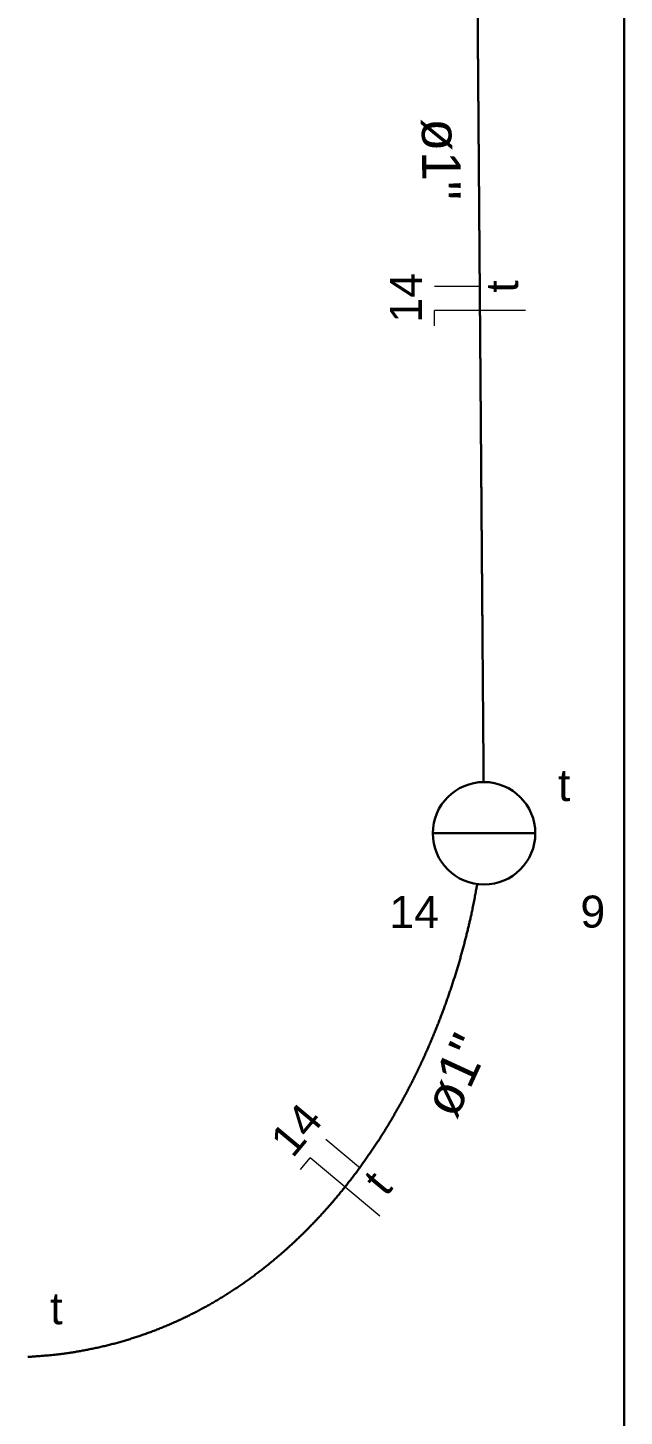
# Model space of a CAD drawing. Header units: millimetres. Extents: x 0 to 55.3, y 20.8 to 61.4.
# Drawn here: x 13.357 to 15, y 24.193 to 28.019 of the extents above; entities that cross this region are included whole.
import ezdxf

# ---------------------------------------------------------------- set-up
doc = ezdxf.new("R2010")
doc.units = ezdxf.units.MM
doc.linetypes.add('Dashed', pattern=[0.75, 0.5, -0.25])
for name, color, linetype, lineweight in [('ARQ_-_CALÇADA', 1, 'Continuous', 30), ('EL-Condutos', 4, 'Continuous', 30), ('EL-Fios', 2, 'Continuous', 20), ('EL-Textos_condutos', 2, 'Continuous', 20), ('EL-Textos_fios', 2, 'Continuous', 20), ('EL-Textos_pontos', 2, 'Continuous', 30), ('P-SIMBOL', 3, 'Continuous', 30)]:
    doc.layers.add(name, color=color, linetype=linetype, lineweight=lineweight)
doc.styles.add('Arial', font='Arial')

msp = doc.modelspace()

# ---------------------------------------------------------------- linework, layer by layer
at = {"layer": 'ARQ_-_CALÇADA'}
msp.add_line((15.000002, 29.075499), (15.000002, 24.075499), dxfattribs=at)
at = {"layer": 'EL-Condutos', "linetype": 'Dashed', "ltscale": 7, "flags": 128}
for points in [[(14.612808, 25.940021), (14.612804, 25.940526), (14.612793, 25.942), (14.612774, 25.944375), (14.612749, 25.947586), (14.612719, 25.951566), (14.612682, 25.956251), (14.612641, 25.961573), (14.612595, 25.967467), (14.612545, 25.973867), (14.612492, 25.980708), (14.612436, 25.987922), (14.612378, 25.995444), (14.612317, 26.003209), (14.612256, 26.011149), (14.612193, 26.0192), (14.61213, 26.027296), (14.612067, 26.03537), (14.612005, 26.043356), (14.611944, 26.051188), (14.611885, 26.058802), (14.611832, 26.065714), (14.61178, 26.072389), (14.61173, 26.078845), (14.611681, 26.085097), (14.611634, 26.09116), (14.611588, 26.097052), (14.611544, 26.102788), (14.6115, 26.108384), (14.611458, 26.113856), (14.611416, 26.119221), (14.611375, 26.124495), (14.611334, 26.129693), (14.611295, 26.134833), (14.611255, 26.139929), (14.611216, 26.144998), (14.611176, 26.150057), (14.611137, 26.15512), (14.611097, 26.160206), (14.611058, 26.165328), (14.611017, 26.170504), (14.610979, 26.175436), (14.61094, 26.180426), (14.610901, 26.18547), (14.610862, 26.190563), (14.610822, 26.195703), (14.610781, 26.200884), (14.610741, 26.206104), (14.6107, 26.211358), (14.610659, 26.216642), (14.610618, 26.221952), (14.610576, 26.227284), (14.610535, 26.232635), (14.610493, 26.238001), (14.610451, 26.243377), (14.610409, 26.24876), (14.610367, 26.254145), (14.610326, 26.259529), (14.610284, 26.264908), (14.610242, 26.270277), (14.610201, 26.275634), (14.610161, 26.280667), (14.610122, 26.285685), (14.610084, 26.29069), (14.610045, 26.295683), (14.610006, 26.300665), (14.609967, 26.305637), (14.609929, 26.310599), (14.60989, 26.315553), (14.609852, 26.320499), (14.609814, 26.325439), (14.609775, 26.330373), (14.609737, 26.335303), (14.609699, 26.34023), (14.60966, 26.345154), (14.609622, 26.350076), (14.609584, 26.354997), (14.609546, 26.359919), (14.609507, 26.364842), (14.609469, 26.369768), (14.609431, 26.374696), (14.609395, 26.379352), (14.609358, 26.384011), (14.609322, 26.388673), (14.609286, 26.393338), (14.60925, 26.398006), (14.609213, 26.402677), (14.609177, 26.40735), (14.609141, 26.412025), (14.609104, 26.416701), (14.609068, 26.42138), (14.609032, 26.426059), (14.608995, 26.43074), (14.608959, 26.435422), (14.608923, 26.440104), (14.608886, 26.444786), (14.60885, 26.449469), (14.608813, 26.454152), (14.608777, 26.458834), (14.608741, 26.463516), (14.608704, 26.468197), (14.60867, 26.472624), (14.608635, 26.477051), (14.608601, 26.481476), (14.608567, 26.485901), (14.608532, 26.490325), (14.608498, 26.494748), (14.608464, 26.499171), (14.608429, 26.503593), (14.608395, 26.508015), (14.608361, 26.512436), (14.608326, 26.516857), (14.608292, 26.521278), (14.608257, 26.525699), (14.608223, 26.530119), (14.608189, 26.53454), (14.608154, 26.53896), (14.60812, 26.54338), (14.608086, 26.547801), (14.608051, 26.552221), (14.608017, 26.556642), (14.607984, 26.560836), (14.607952, 26.565029), (14.607919, 26.569223), (14.607887, 26.573418), (14.607854, 26.577612), (14.607822, 26.581806), (14.607789, 26.586001), (14.607756, 26.590196), (14.607724, 26.59439), (14.607691, 26.598585), (14.607659, 26.60278), (14.607626, 26.606975), (14.607593, 26.61117), (14.607561, 26.615366), (14.607528, 26.619561), (14.607496, 26.623756), (14.607463, 26.627951), (14.60743, 26.632146), (14.607398, 26.636342), (14.607365, 26.640537), (14.607334, 26.644529), (14.607303, 26.648522), (14.607272, 26.652515), (14.607241, 26.656507), (14.60721, 26.6605), (14.607179, 26.664493), (14.607148, 26.668485), (14.607117, 26.672478), (14.607086, 26.67647), (14.607055, 26.680462), (14.607024, 26.684455), (14.606993, 26.688447), (14.606962, 26.69244), (14.606931, 26.696432), (14.6069, 26.700424), (14.606869, 26.704417), (14.606838, 26.708409), (14.606807, 26.712401), (14.606776, 26.716394), (14.606745, 26.720386), (14.606715, 26.724202), (14.606685, 26.728017), (14.606656, 26.731833), (14.606626, 26.735648), (14.606597, 26.739464), (14.606567, 26.743279), (14.606537, 26.747095), (14.606508, 26.75091), (14.606478, 26.754726), (14.606448, 26.758541), (14.606419, 26.762357), (14.606389, 26.766172), (14.606359, 26.769988), (14.60633, 26.773803), (14.6063, 26.777619), (14.60627, 26.781434), (14.606241, 26.78525), (14.606211, 26.789065), (14.606181, 26.792881), (14.606152, 26.796697), (14.606123, 26.80036), (14.606095, 26.804024), (14.606066, 26.807688), (14.606038, 26.811352), (14.606009, 26.815016), (14.605981, 26.81868), (14.605953, 26.822343), (14.605924, 26.826007), (14.605896, 26.829671), (14.605867, 26.833335), (14.605839, 26.836999), (14.60581, 26.840663), (14.605782, 26.844326), (14.605753, 26.84799), (14.605725, 26.851654), (14.605696, 26.855318), (14.605668, 26.858982), (14.605639, 26.862646), (14.605611, 26.866309), (14.605582, 26.869973), (14.605555, 26.873511), (14.605527, 26.877048), (14.6055, 26.880586), (14.605472, 26.884123), (14.605445, 26.88766), (14.605418, 26.891198), (14.60539, 26.894735), (14.605363, 26.898273), (14.605335, 26.90181), (14.605308, 26.905348), (14.60528, 26.908885), (14.605253, 26.912423), (14.605225, 26.91596), (14.605198, 26.919497), (14.60517, 26.923035), (14.605143, 26.926572), (14.605115, 26.93011), (14.605088, 26.933647), (14.60506, 26.937185), (14.605033, 26.940722), (14.605006, 26.944158), (14.604979, 26.947595), (14.604953, 26.951031), (14.604926, 26.954467), (14.604899, 26.957904), (14.604873, 26.96134), (14.604846, 26.964776), (14.604819, 26.968213), (14.604792, 26.971649), (14.604766, 26.975085), (14.604739, 26.978521), (14.604712, 26.981958), (14.604686, 26.985394), (14.604659, 26.98883), (14.604632, 26.992267), (14.604606, 26.995703), (14.604579, 26.999139), (14.604552, 27.002576), (14.604525, 27.006012), (14.604499, 27.009448), (14.604473, 27.012809), (14.604446, 27.016169), (14.60442, 27.01953), (14.604394, 27.02289), (14.604368, 27.026251), (14.604342, 27.029611), (14.604316, 27.032972), (14.60429, 27.036332), (14.604264, 27.039693), (14.604238, 27.043053), (14.604211, 27.046414), (14.604185, 27.049774), (14.604159, 27.053135), (14.604133, 27.056495), (14.604107, 27.059855), (14.604081, 27.063216), (14.604055, 27.066576), (14.604029, 27.069937), (14.604003, 27.073297), (14.603976, 27.076658), (14.603951, 27.079968), (14.603925, 27.083278), (14.603899, 27.086588), (14.603874, 27.089897), (14.603848, 27.093207), (14.603822, 27.096517), (14.603796, 27.099827), (14.603771, 27.103137), (14.603745, 27.106447), (14.603719, 27.109757), (14.603694, 27.113067), (14.603668, 27.116377), (14.603642, 27.119687), (14.603616, 27.122997), (14.603591, 27.126307), (14.603565, 27.129616), (14.603539, 27.132926), (14.603514, 27.136236), (14.603488, 27.139546), (14.603462, 27.142856), (14.603437, 27.146141), (14.603411, 27.149425), (14.603386, 27.15271), (14.60336, 27.155995), (14.603335, 27.159279), (14.603309, 27.162564), (14.603283, 27.165849), (14.603258, 27.169133), (14.603232, 27.172418), (14.603207, 27.175702), (14.603181, 27.178987), (14.603156, 27.182272), (14.60313, 27.185556), (14.603105, 27.188841), (14.603079, 27.192126), (14.603054, 27.19541), (14.603028, 27.198695), (14.603003, 27.20198), (14.602977, 27.205264), (14.602952, 27.208549), (14.602926, 27.211833), (14.602901, 27.215118), (14.602875, 27.218403), (14.60285, 27.221687), (14.602824, 27.224972), (14.602799, 27.228257), (14.602773, 27.231541), (14.602748, 27.234826), (14.602722, 27.238111), (14.602696, 27.241395), (14.602671, 27.24468), (14.602645, 27.247964), (14.60262, 27.251249), (14.602594, 27.254534), (14.602569, 27.257818), (14.602543, 27.261103), (14.602518, 27.264388), (14.602492, 27.267672), (14.602467, 27.270957), (14.602441, 27.274241), (14.602416, 27.277551), (14.60239, 27.280861), (14.602364, 27.284171), (14.602338, 27.287481), (14.602313, 27.290791), (14.602287, 27.294101), (14.602261, 27.297411), (14.602235, 27.300721), (14.60221, 27.304031), (14.602184, 27.307341), (14.602158, 27.310651), (14.602133, 27.31396), (14.602107, 27.31727), (14.602081, 27.32058), (14.602055, 27.32389), (14.60203, 27.3272), (14.602004, 27.33051), (14.601978, 27.33382), (14.601953, 27.33713), (14.601927, 27.34044), (14.601901, 27.3438), (14.601875, 27.347161), (14.601849, 27.350521), (14.601822, 27.353882), (14.601796, 27.357242), (14.60177, 27.360603), (14.601744, 27.363963), (14.601718, 27.367324), (14.601692, 27.370684), (14.601666, 27.374045), (14.60164, 27.377405), (14.601614, 27.380765), (14.601587, 27.384126), (14.601561, 27.387486), (14.601535, 27.390847), (14.601509, 27.394207), (14.601483, 27.397568), (14.601457, 27.400928), (14.601431, 27.404289), (14.601405, 27.407649), (14.601378, 27.411086), (14.601351, 27.414522), (14.601325, 27.417958), (14.601298, 27.421395), (14.601271, 27.424831), (14.601244, 27.428267), (14.601218, 27.431703), (14.601191, 27.43514), (14.601164, 27.438576), (14.601138, 27.442012), (14.601111, 27.445449), (14.601084, 27.448885), (14.601058, 27.452321), (14.601031, 27.455758), (14.601004, 27.459194), (14.600977, 27.46263), (14.600951, 27.466067), (14.600924, 27.469503), (14.600897, 27.472939), (14.600871, 27.476376), (14.600843, 27.479913), (14.600816, 27.48345), (14.600788, 27.486988), (14.600761, 27.490525), (14.600733, 27.494063), (14.600706, 27.4976), (14.600678, 27.501138), (14.600651, 27.504675), (14.600623, 27.508212), (14.600596, 27.51175), (14.600568, 27.515287), (14.600541, 27.518825), (14.600513, 27.522362), (14.600486, 27.5259), (14.600458, 27.529437), (14.600431, 27.532975), (14.600403, 27.536512), (14.600376, 27.540049), (14.600348, 27.543587), (14.600321, 27.547124), (14.600292, 27.550788), (14.600264, 27.554452), (14.600236, 27.558116), (14.600207, 27.56178), (14.600179, 27.565443), (14.60015, 27.569107), (14.600122, 27.572771), (14.600093, 27.576435), (14.600065, 27.580099), (14.600036, 27.583763), (14.600008, 27.587426), (14.599979, 27.59109), (14.599951, 27.594754), (14.599922, 27.598418), (14.599894, 27.602082), (14.599865, 27.605746), (14.599837, 27.609409), (14.599808, 27.613073), (14.59978, 27.616737), (14.599752, 27.620401), (14.599722, 27.624217), (14.599692, 27.628032), (14.599663, 27.631848), (14.599633, 27.635663), (14.599603, 27.639479), (14.599574, 27.643294), (14.599544, 27.64711), (14.599514, 27.650925), (14.599485, 27.654741), (14.599455, 27.658556), (14.599425, 27.662372), (14.599396, 27.666187), (14.599366, 27.670003), (14.599336, 27.673819), (14.599307, 27.677634), (14.599277, 27.68145), (14.599248, 27.685265), (14.599218, 27.68908), (14.599188, 27.692896), (14.599159, 27.696711), (14.599128, 27.700704), (14.599097, 27.704696), (14.599066, 27.708688), (14.599035, 27.712681), (14.599004, 27.716673), (14.598972, 27.720666), (14.598941, 27.724658), (14.59891, 27.72865), (14.598879, 27.732643), (14.598848, 27.736635), (14.598817, 27.740628), (14.598786, 27.74462), (14.598755, 27.748612), (14.598724, 27.752605), (14.598693, 27.756598), (14.598662, 27.76059), (14.598631, 27.764583), (14.5986, 27.768575), (14.598569, 27.772568), (14.598538, 27.776561), (14.598506, 27.780756), (14.598473, 27.784951), (14.59844, 27.789146), (14.598408, 27.793342), (14.598375, 27.797537), (14.598343, 27.801732), (14.59831, 27.805927), (14.598277, 27.810122), (14.598245, 27.814317), (14.598212, 27.818512), (14.59818, 27.822707), (14.598147, 27.826902), (14.598114, 27.831097), (14.598082, 27.835291), (14.598049, 27.839486), (14.598017, 27.84368), (14.597984, 27.847874), (14.597951, 27.852068), (14.597919, 27.856262), (14.597886, 27.860455), (14.597852, 27.864876), (14.597818, 27.869297), (14.597783, 27.873717), (14.597749, 27.878137), (14.597715, 27.882558), (14.59768, 27.886978), (14.597646, 27.891399), (14.597612, 27.895819), (14.597577, 27.90024), (14.597543, 27.904661), (14.597508, 27.909083), (14.597474, 27.913504), (14.59744, 27.917927), (14.597405, 27.92235), (14.597371, 27.926773), (14.597337, 27.931197), (14.597302, 27.935622), (14.597268, 27.940047), (14.597233, 27.944473), (14.597199, 27.9489), (14.597163, 27.953581), (14.597126, 27.958263), (14.59709, 27.962946), (14.597054, 27.967628), (14.597017, 27.972311), (14.596981, 27.976994), (14.596944, 27.981676), (14.596908, 27.986357), (14.596872, 27.991038), (14.596835, 27.995718), (14.596799, 28.000396), (14.596763, 28.005073), (14.596726, 28.009748), (14.59669, 28.014421), (14.596654, 28.019091), (14.596617, 28.023759), (14.596581, 28.028424), (14.596545, 28.033087), (14.596509, 28.037746), (14.596473, 28.042401), (14.596434, 28.04733), (14.596396, 28.052255), (14.596358, 28.057178), (14.59632, 28.0621), (14.596281, 28.067022), (14.596243, 28.071944), (14.596205, 28.076868), (14.596166, 28.081794), (14.596128, 28.086724), (14.59609, 28.091659), (14.596051, 28.096598), (14.596013, 28.101545), (14.595975, 28.106499), (14.595936, 28.111461), (14.595897, 28.116432), (14.595859, 28.121414), (14.59582, 28.126407), (14.595781, 28.131412), (14.595742, 28.136431), (14.595703, 28.141464), (14.595661, 28.14682), (14.59562, 28.15219), (14.595578, 28.157569), (14.595536, 28.162953), (14.595494, 28.168338), (14.595452, 28.17372), (14.59541, 28.179097), (14.595369, 28.184462), (14.595327, 28.189813), (14.595286, 28.195146), (14.595244, 28.200456), (14.595203, 28.20574), (14.595163, 28.210994), (14.595122, 28.216213), (14.595082, 28.221395), (14.595042, 28.226534), (14.595002, 28.231628), (14.594963, 28.236671), (14.594924, 28.241661), (14.594886, 28.246593), (14.594846, 28.251769), (14.594806, 28.256892), (14.594766, 28.261977), (14.594727, 28.267041), (14.594688, 28.272099), (14.594648, 28.277168), (14.594609, 28.282265), (14.594569, 28.287404), (14.594528, 28.292602), (14.594488, 28.297876), (14.594446, 28.303241), (14.594403, 28.308714), (14.59436, 28.31431), (14.594315, 28.320046), (14.594269, 28.325937), (14.594222, 28.332001), (14.594174, 28.338252), (14.594124, 28.344708), (14.594072, 28.351384), (14.594018, 28.358296), (14.593959, 28.365909), (14.593898, 28.373742), (14.593836, 28.381728), (14.593773, 28.389802), (14.59371, 28.397897), (14.593648, 28.405948), (14.593586, 28.413889), (14.593526, 28.421653), (14.593467, 28.429176), (14.593411, 28.43639), (14.593358, 28.44323), (14.593308, 28.44963), (14.593263, 28.455524), (14.593221, 28.460847), (14.593185, 28.465531), (14.593154, 28.469512), (14.593129, 28.472722), (14.59311, 28.475098), (14.593099, 28.476571), (14.593095, 28.477077)], [(13.357353, 24.356134), (13.357651, 24.356154), (13.358521, 24.356212), (13.359922, 24.356307), (13.361817, 24.356437), (13.364166, 24.356599), (13.366931, 24.356792), (13.370073, 24.357015), (13.373552, 24.357264), (13.377331, 24.357539), (13.381371, 24.357837), (13.385632, 24.358157), (13.390076, 24.358496), (13.394664, 24.358853), (13.399357, 24.359225), (13.404117, 24.359611), (13.408905, 24.36001), (13.413681, 24.360418), (13.418407, 24.360835), (13.423044, 24.361257), (13.427554, 24.361685), (13.431814, 24.362105), (13.435925, 24.362529), (13.439897, 24.362956), (13.443739, 24.363387), (13.447462, 24.363823), (13.451076, 24.364263), (13.45459, 24.364709), (13.458015, 24.36516), (13.461361, 24.365618), (13.464638, 24.366083), (13.467856, 24.366555), (13.471025, 24.367036), (13.474154, 24.367524), (13.477254, 24.368022), (13.480335, 24.368529), (13.483408, 24.369046), (13.486481, 24.369574), (13.489565, 24.370112), (13.49267, 24.370662), (13.495806, 24.371224), (13.498922, 24.371787), (13.502074, 24.372362), (13.505261, 24.372949), (13.508479, 24.373548), (13.511726, 24.374158), (13.515, 24.37478), (13.518297, 24.375412), (13.521615, 24.376056), (13.524951, 24.376711), (13.528304, 24.377377), (13.531669, 24.378053), (13.535044, 24.37874), (13.538427, 24.379438), (13.541816, 24.380146), (13.545207, 24.380864), (13.548597, 24.381592), (13.551985, 24.38233), (13.555367, 24.383078), (13.558741, 24.383836), (13.562104, 24.384603), (13.565401, 24.385368), (13.568686, 24.386142), (13.57196, 24.386925), (13.575222, 24.387717), (13.578473, 24.388518), (13.581715, 24.389329), (13.584948, 24.390149), (13.588173, 24.390979), (13.591389, 24.391818), (13.594599, 24.392666), (13.597801, 24.393524), (13.600998, 24.394391), (13.60419, 24.395268), (13.607378, 24.396155), (13.610561, 24.397051), (13.613741, 24.397957), (13.616919, 24.398872), (13.620095, 24.399797), (13.623269, 24.400732), (13.626443, 24.401676), (13.629575, 24.402618), (13.632707, 24.403569), (13.635839, 24.40453), (13.63897, 24.4055), (13.6421, 24.406479), (13.645229, 24.407468), (13.648357, 24.408467), (13.651484, 24.409475), (13.654609, 24.410492), (13.657732, 24.411518), (13.660853, 24.412554), (13.663972, 24.413599), (13.667088, 24.414654), (13.670202, 24.415718), (13.673313, 24.416791), (13.676421, 24.417873), (13.679525, 24.418965), (13.682627, 24.420065), (13.685724, 24.421175), (13.688817, 24.422294), (13.691874, 24.423411), (13.694927, 24.424536), (13.697976, 24.42567), (13.701021, 24.426814), (13.704063, 24.427966), (13.7071, 24.429127), (13.710133, 24.430297), (13.713163, 24.431475), (13.716188, 24.432663), (13.71921, 24.43386), (13.722228, 24.435065), (13.725242, 24.436279), (13.728253, 24.437502), (13.731259, 24.438734), (13.734262, 24.439975), (13.737262, 24.441225), (13.740257, 24.442483), (13.743249, 24.44375), (13.746238, 24.445026), (13.749223, 24.44631), (13.75218, 24.447593), (13.755134, 24.448885), (13.758084, 24.450185), (13.76103, 24.451493), (13.763973, 24.45281), (13.766912, 24.454136), (13.769847, 24.45547), (13.772779, 24.456812), (13.775707, 24.458163), (13.778631, 24.459523), (13.781551, 24.460891), (13.784467, 24.462267), (13.78738, 24.463651), (13.790288, 24.465044), (13.793193, 24.466446), (13.796093, 24.467855), (13.798989, 24.469273), (13.801882, 24.470699), (13.80477, 24.472134), (13.807654, 24.473577), (13.810517, 24.475019), (13.813375, 24.47647), (13.81623, 24.477928), (13.81908, 24.479395), (13.821927, 24.48087), (13.824769, 24.482353), (13.827606, 24.483844), (13.83044, 24.485343), (13.833269, 24.48685), (13.836094, 24.488364), (13.838915, 24.489887), (13.841731, 24.491418), (13.844543, 24.492956), (13.847351, 24.494503), (13.850154, 24.496057), (13.852953, 24.497619), (13.855748, 24.499189), (13.858538, 24.500767), (13.861324, 24.502352), (13.864105, 24.503946), (13.866872, 24.50554), (13.869633, 24.507143), (13.872391, 24.508753), (13.875143, 24.510371), (13.877892, 24.511996), (13.880636, 24.513629), (13.883375, 24.515269), (13.88611, 24.516917), (13.888841, 24.518572), (13.891567, 24.520235), (13.894288, 24.521905), (13.897005, 24.523583), (13.899717, 24.525268), (13.902424, 24.526961), (13.905127, 24.528661), (13.907826, 24.530368), (13.910519, 24.532083), (13.913208, 24.533804), (13.915893, 24.535533), (13.918572, 24.53727), (13.921242, 24.53901), (13.923906, 24.540757), (13.926566, 24.542511), (13.929221, 24.544272), (13.931871, 24.54604), (13.934516, 24.547816), (13.937157, 24.549598), (13.939793, 24.551388), (13.942425, 24.553184), (13.945051, 24.554988), (13.947673, 24.556798), (13.950289, 24.558615), (13.952902, 24.56044), (13.955509, 24.562271), (13.958111, 24.564109), (13.960709, 24.565954), (13.963301, 24.567806), (13.965889, 24.569664), (13.968472, 24.571529), (13.97105, 24.573402), (13.973621, 24.575279), (13.976188, 24.577163), (13.978749, 24.579054), (13.981305, 24.580951), (13.983857, 24.582855), (13.986403, 24.584766), (13.988945, 24.586683), (13.991482, 24.588607), (13.994014, 24.590537), (13.99654, 24.592473), (13.999062, 24.594417), (14.001579, 24.596366), (14.004091, 24.598322), (14.006598, 24.600285), (14.009099, 24.602254), (14.011596, 24.604229), (14.014088, 24.606211), (14.016575, 24.608199), (14.019056, 24.610193), (14.021533, 24.612193), (14.024006, 24.614201), (14.026473, 24.616214), (14.028936, 24.618234), (14.031393, 24.62026), (14.033845, 24.622293), (14.036293, 24.624331), (14.038735, 24.626375), (14.041172, 24.628426), (14.043604, 24.630482), (14.04603, 24.632545), (14.048452, 24.634614), (14.050869, 24.636688), (14.05328, 24.638769), (14.055686, 24.640855), (14.058088, 24.642947), (14.060484, 24.645046), (14.062875, 24.64715), (14.06526, 24.64926), (14.067641, 24.651376), (14.070016, 24.653497), (14.07239, 24.655627), (14.074758, 24.657763), (14.077121, 24.659905), (14.079479, 24.662052), (14.081831, 24.664205), (14.084179, 24.666363), (14.086521, 24.668528), (14.088858, 24.670698), (14.09119, 24.672873), (14.093516, 24.675054), (14.095838, 24.677241), (14.098154, 24.679433), (14.100465, 24.681631), (14.10277, 24.683834), (14.105071, 24.686042), (14.107366, 24.688256), (14.109656, 24.690476), (14.111941, 24.6927), (14.114221, 24.69493), (14.116495, 24.697166), (14.118768, 24.699411), (14.121037, 24.701661), (14.1233, 24.703917), (14.125557, 24.706178), (14.12781, 24.708444), (14.130057, 24.710716), (14.132299, 24.712992), (14.134536, 24.715274), (14.136767, 24.717561), (14.138993, 24.719853), (14.141214, 24.722151), (14.143429, 24.724453), (14.14564, 24.72676), (14.147845, 24.729073), (14.150044, 24.73139), (14.152239, 24.733713), (14.154428, 24.73604), (14.156612, 24.738372), (14.15879, 24.74071), (14.160964, 24.743052), (14.163137, 24.745404), (14.165305, 24.747762), (14.167467, 24.750124), (14.169624, 24.752491), (14.171776, 24.754863), (14.173923, 24.75724), (14.176064, 24.759622), (14.1782, 24.762008), (14.180331, 24.764399), (14.182456, 24.766795), (14.184576, 24.769195), (14.186691, 24.7716), (14.1888, 24.77401), (14.190904, 24.776425), (14.193003, 24.778844), (14.195097, 24.781267), (14.197185, 24.783696), (14.199268, 24.786128), (14.201345, 24.788566), (14.203418, 24.791007), (14.20549, 24.79346), (14.207557, 24.795917), (14.209618, 24.798378), (14.211675, 24.800844), (14.213726, 24.803314), (14.215771, 24.805789), (14.217811, 24.808268), (14.219846, 24.810751), (14.221876, 24.813239), (14.2239, 24.815731), (14.225919, 24.818227), (14.227933, 24.820728), (14.229942, 24.823233), (14.231945, 24.825742), (14.233942, 24.828255), (14.235935, 24.830773), (14.237922, 24.833295), (14.239904, 24.835821), (14.241881, 24.838351), (14.243852, 24.840885), (14.245823, 24.84343), (14.247788, 24.845978), (14.249748, 24.848531), (14.251703, 24.851088), (14.253653, 24.853649), (14.255597, 24.856214), (14.257536, 24.858783), (14.25947, 24.861356), (14.261398, 24.863933), (14.263321, 24.866514), (14.265239, 24.869099), (14.267152, 24.871688), (14.269059, 24.87428), (14.270961, 24.876877), (14.272857, 24.879477), (14.274749, 24.882082), (14.276635, 24.88469), (14.278515, 24.887302), (14.280391, 24.889918), (14.282261, 24.892537), (14.28413, 24.895166), (14.285994, 24.897799), (14.287852, 24.900436), (14.289706, 24.903077), (14.291554, 24.905721), (14.293396, 24.908369), (14.295234, 24.91102), (14.297066, 24.913675), (14.298893, 24.916334), (14.300714, 24.918997), (14.30253, 24.921663), (14.304341, 24.924332), (14.306147, 24.927005), (14.307948, 24.929682), (14.309743, 24.932362), (14.311533, 24.935046), (14.313317, 24.937733), (14.315097, 24.940424), (14.316871, 24.943118), (14.31864, 24.945816), (14.320407, 24.948522), (14.322169, 24.951232), (14.323925, 24.953945), (14.325677, 24.956662), (14.327423, 24.959381), (14.329163, 24.962105), (14.330899, 24.964831), (14.332629, 24.967561), (14.334354, 24.970294), (14.336074, 24.973031), (14.337788, 24.975771), (14.339498, 24.978514), (14.341202, 24.98126), (14.342901, 24.98401), (14.344594, 24.986762), (14.346283, 24.989519), (14.347966, 24.992278), (14.349644, 24.99504), (14.351316, 24.997806), (14.352984, 25.000574), (14.354649, 25.00335), (14.356308, 25.006129), (14.357962, 25.008911), (14.359611, 25.011696), (14.361255, 25.014484), (14.362893, 25.017275), (14.364527, 25.020069), (14.366155, 25.022866), (14.367778, 25.025666), (14.369396, 25.02847), (14.371008, 25.031276), (14.372615, 25.034085), (14.374218, 25.036897), (14.375815, 25.039712), (14.377406, 25.04253), (14.378993, 25.045351), (14.380574, 25.048175), (14.382151, 25.051002), (14.383722, 25.053832), (14.385288, 25.056664), (14.38685, 25.059502), (14.388406, 25.062342), (14.389958, 25.065185), (14.391504, 25.068031), (14.393046, 25.07088), (14.394582, 25.073731), (14.396113, 25.076586), (14.397638, 25.079443), (14.399159, 25.082303), (14.400674, 25.085165), (14.402185, 25.08803), (14.40369, 25.090898), (14.40519, 25.093769), (14.406685, 25.096642), (14.408174, 25.099518), (14.409659, 25.102397), (14.411139, 25.105279), (14.412613, 25.108162), (14.414082, 25.111049), (14.415546, 25.113938), (14.417005, 25.11683), (14.418459, 25.119724), (14.419908, 25.122621), (14.421351, 25.125521), (14.42279, 25.128423), (14.424223, 25.131327), (14.425651, 25.134234), (14.427075, 25.137144), (14.428493, 25.140056), (14.429906, 25.14297), (14.431313, 25.145887), (14.432716, 25.148807), (14.434114, 25.151729), (14.435506, 25.154653), (14.436894, 25.15758), (14.438276, 25.160509), (14.439653, 25.16344), (14.441025, 25.166374), (14.442392, 25.16931), (14.443754, 25.172249), (14.44511, 25.175187), (14.446461, 25.178128), (14.447806, 25.181071), (14.449147, 25.184016), (14.450482, 25.186964), (14.451813, 25.189914), (14.453138, 25.192866), (14.454458, 25.19582), (14.455773, 25.198777), (14.457084, 25.201736), (14.458389, 25.204697), (14.459689, 25.207661), (14.460984, 25.210626), (14.462274, 25.213594), (14.463559, 25.216564), (14.464838, 25.219537), (14.466113, 25.222511), (14.467383, 25.225488), (14.468648, 25.228467), (14.469907, 25.231448), (14.47116, 25.234426), (14.472407, 25.237406), (14.473649, 25.240389), (14.474887, 25.243373), (14.476119, 25.246359), (14.477346, 25.249348), (14.478569, 25.252338), (14.479786, 25.255331), (14.480998, 25.258325), (14.482205, 25.261322), (14.483407, 25.26432), (14.484604, 25.267321), (14.485796, 25.270323), (14.486983, 25.273327), (14.488165, 25.276333), (14.489342, 25.279341), (14.490514, 25.28235), (14.491681, 25.285361), (14.492843, 25.288375), (14.494, 25.291389), (14.495148, 25.294397), (14.496292, 25.297407), (14.49743, 25.300418), (14.498564, 25.303432), (14.499692, 25.306447), (14.500816, 25.309464), (14.501934, 25.312483), (14.503048, 25.315504), (14.504156, 25.318527), (14.50526, 25.321552), (14.506359, 25.324579), (14.507453, 25.327608), (14.508541, 25.33064), (14.509625, 25.333673), (14.510705, 25.336709), (14.511779, 25.339748), (14.512848, 25.342788), (14.513912, 25.345831), (14.514972, 25.348876), (14.516027, 25.351924), (14.517072, 25.354962), (14.518113, 25.358003), (14.519149, 25.361045), (14.52018, 25.36409), (14.521206, 25.367136), (14.522228, 25.370184), (14.523244, 25.373233), (14.524255, 25.376283), (14.525261, 25.379334), (14.526262, 25.382386), (14.527258, 25.385438), (14.528248, 25.388491), (14.529234, 25.391544), (14.530214, 25.394597), (14.531189, 25.39765), (14.532158, 25.400703), (14.533123, 25.403755), (14.534082, 25.406806), (14.535035, 25.409856), (14.535983, 25.412905), (14.536921, 25.415937), (14.537853, 25.418969), (14.538781, 25.422001), (14.539703, 25.425033), (14.54062, 25.428067), (14.541533, 25.431102), (14.542441, 25.434141), (14.543344, 25.437183), (14.544243, 25.440228), (14.545137, 25.443279), (14.546027, 25.446334), (14.546913, 25.449396), (14.547795, 25.452464), (14.548673, 25.45554), (14.549547, 25.458624), (14.550417, 25.461716), (14.551284, 25.464817), (14.552147, 25.467929), (14.553007, 25.471051), (14.553864, 25.474185), (14.554712, 25.47731), (14.555557, 25.480444), (14.556397, 25.483585), (14.557233, 25.48673), (14.558065, 25.489877), (14.558891, 25.493024), (14.559712, 25.496167), (14.560526, 25.499305), (14.561334, 25.502435), (14.562135, 25.505554), (14.562928, 25.50866), (14.563714, 25.511751), (14.564491, 25.514823), (14.56526, 25.517875), (14.566019, 25.520904), (14.566769, 25.523907), (14.567509, 25.526882), (14.568238, 25.529827), (14.568957, 25.532739), (14.569664, 25.535615), (14.570355, 25.538434), (14.571035, 25.541225), (14.571707, 25.543996), (14.572373, 25.546757), (14.573033, 25.549518), (14.573689, 25.552287), (14.574344, 25.555073), (14.574998, 25.557887), (14.575653, 25.560735), (14.57631, 25.563629), (14.576972, 25.566577), (14.57764, 25.569588), (14.578314, 25.572671), (14.578998, 25.575836), (14.579693, 25.579092), (14.580399, 25.582447), (14.58112, 25.585911), (14.581855, 25.589494), (14.582608, 25.593203), (14.583378, 25.597049), (14.584161, 25.600997), (14.584957, 25.605054), (14.585761, 25.609187), (14.586567, 25.613362), (14.58737, 25.617544), (14.588163, 25.621701), (14.588941, 25.625799), (14.589698, 25.629804), (14.590427, 25.633682), (14.591124, 25.637399), (14.591782, 25.640923), (14.592396, 25.644219), (14.592959, 25.647253), (14.593466, 25.649992), (14.593911, 25.652402), (14.594288, 25.65445), (14.594592, 25.656101), (14.594816, 25.657322), (14.594954, 25.658079), (14.595002, 25.658339)]]:
    msp.add_lwpolyline(points, dxfattribs=at)
at = {"layer": 'EL-Fios'}
for p, q in [((14.602952, 27.306349), (14.477952, 27.306349)), ((14.727952, 27.239799), (14.477952, 27.239799)), ((14.477952, 27.198149), (14.477952, 27.239799)), ((14.273902, 24.875469), (14.177902, 24.955529)), ((14.108602, 24.872419), (14.135302, 24.904419)), ((14.327302, 24.744304), (14.135302, 24.904419))]:
    msp.add_line(p, q, dxfattribs=at)
at = {"layer": 'P-SIMBOL'}
msp.add_line((14.472402, 25.799299), (14.755402, 25.799299), dxfattribs=at)
msp.add_circle((14.613902, 25.799299), 0.14125, dxfattribs=at)

# ---------------------------------------------------------------- texts
at = {"layer": 'EL-Textos_condutos', "char_height": 0.1059, "width": 0.38124, "attachment_point": 8, "line_spacing_factor": 0.798, "style": 'Arial'}
for insert, rotation in [((14.440448, 27.65677), 270.446697), ((14.586266, 25.109633), 65.242704)]:
    msp.add_mtext('ø1"', dxfattribs=dict(at, insert=insert, rotation=rotation))
at = {"layer": 'EL-Textos_fios', "char_height": 0.08825, "attachment_point": 8, "line_spacing_factor": 0.798, "style": 'Arial'}
for s, insert, width, rotation in [('14', (14.442879, 27.274999), 0.2118, 90.00021), ('t', (14.708879, 27.306499), 0.1059, 90.00021), ('14', (14.130636, 24.954151), 0.2118, 50.173914), ('t', (14.355136, 24.807651), 0.1059, 50.173914)]:
    msp.add_mtext(s, dxfattribs=dict(at, insert=insert, width=width, rotation=rotation))
at = {"layer": 'EL-Textos_pontos', "char_height": 0.08825, "attachment_point": 8, "line_spacing_factor": 0.798, "style": 'Arial'}
for s, insert, width in [('t', (14.834502, 25.887121), 0.1059), ('14', (14.421502, 25.538121), 0.2118), ('9', (14.913502, 25.538121), 0.1059), ('t', (13.436002, 24.445121), 0.1059)]:
    msp.add_mtext(s, dxfattribs=dict(at, insert=insert, width=width))

doc.saveas('drawing.dxf')
